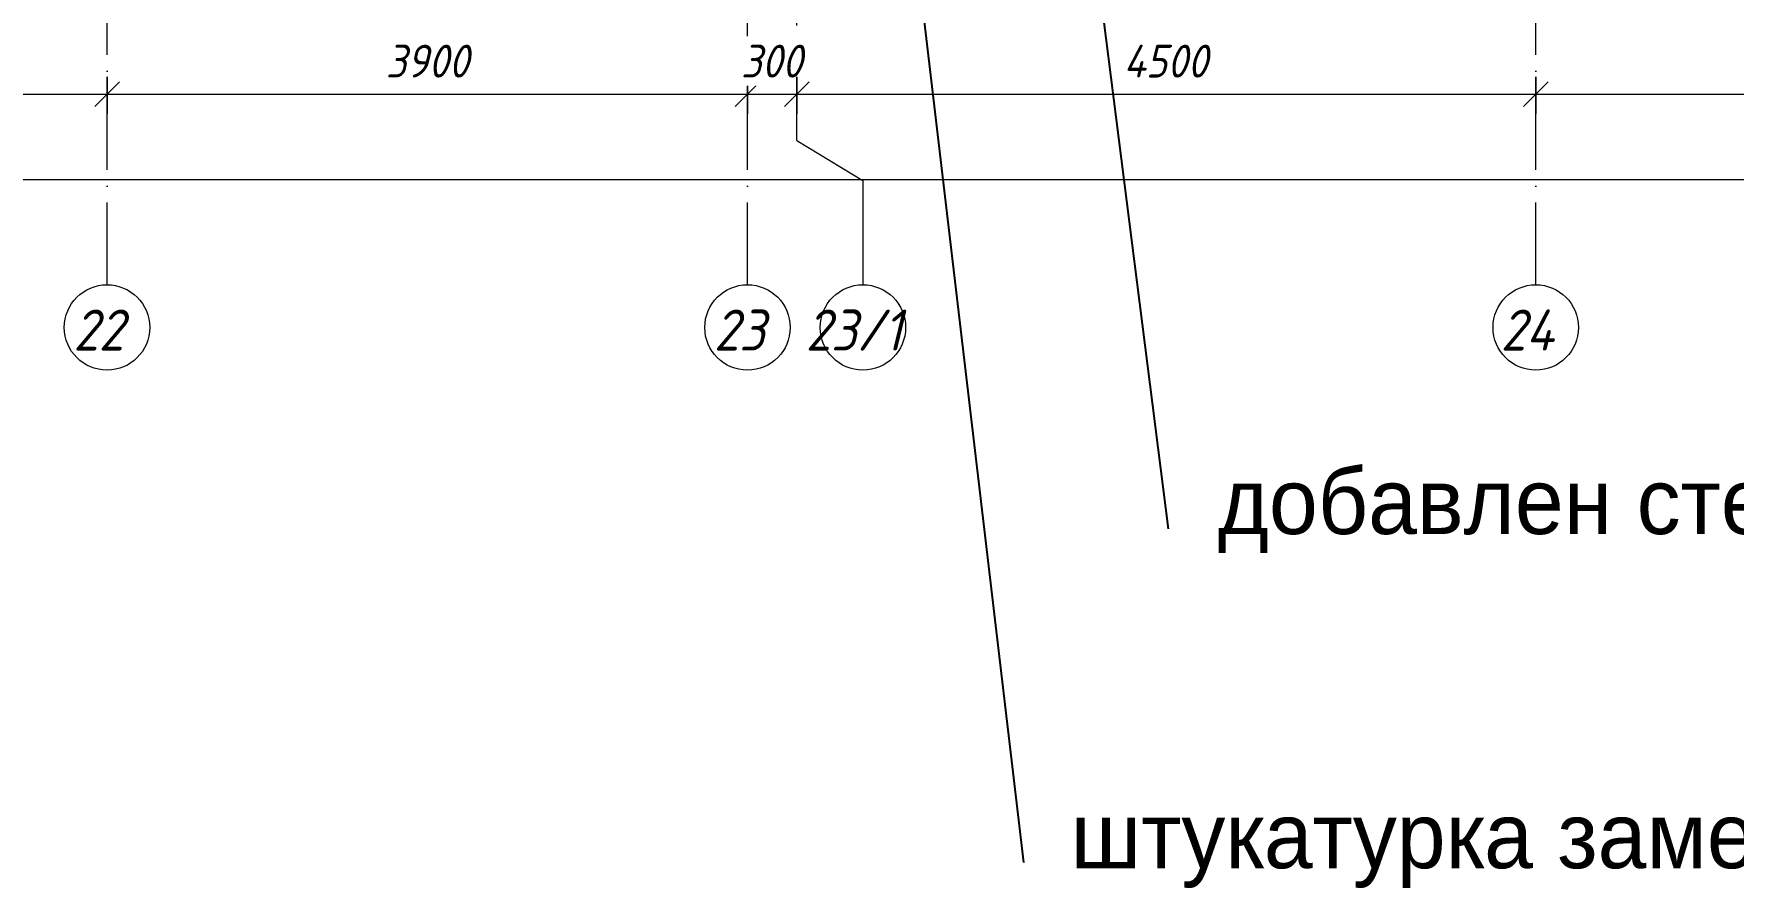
# Model space of a CAD drawing. Header units: millimetres. Extents: x 3914 to 319671, y -18248 to 19136.
# Drawn here: x 119409 to 129755, y -6228 to -1027 of the extents above; entities that cross this region are included whole.
import ezdxf

# ---------------------------------------------------------------- set-up
doc = ezdxf.new("R2010")
doc.units = ezdxf.units.MM
doc.linetypes.add('50_200_ШТРИХ_1Т_ш5_п1_п1_', pattern=[700, 500, -100, 0, -100])
for name, color, linetype, lineweight in [('A-ANNO-DIMS', 7, 'Continuous', 9), ('A-ANNO-DIMS-100', 7, 'Continuous', 9), ('Оси', 7, 'Continuous', 9), ('Оси-1', 7, '50_200_ШТРИХ_1Т_ш5_п1_п1_', 9)]:
    doc.layers.add(name, color=color, linetype=linetype, lineweight=lineweight)
doc.styles.add('ISOCPEUR_I_2', font='isocpeui.ttf', dxfattribs={"width": 0.9, "height": 250})
doc.styles.add('ISOCPEUR_I_3', font='isocpeui.ttf', dxfattribs={"width": 0.9, "height": 200})
doc.dimstyles.new('ISO-2_0_0_9К_Средний_с_подложкой', dxfattribs={"dimscale": 304.8, "dimtxt": 199.196235, "dimasz": 0.492126, "dimexe": 0.393701, "dimexo": 0, "dimgap": 0.131234, "dimtad": 1, "dimdec": 0, "dimzin": 0, "dimdsep": 46, "dimtxsty": 'ISOCPEUR_I_3', "dimblk1": 'OBLIQUE', "dimblk2": 'OBLIQUE', "dimsah": 1, "dimcen": 0.09, "dimdle": 0.393701, "dimazin": 0, "dimtfac": 1, "dimtdec": 4, "dimtix": 1, "dimtmove": 0, "dimatfit": 3, "dimfxl": 1, "dimtvp": 1, "dimtfill": 1, "dimtolj": 1, "dimtzin": 0, "dimarcsym": 2})

# ---------------------------------------------------------------- blocks, each defined once
blk = doc.blocks.new('Ось сетки - Круг_Ø6_00__ISO-2_5_0_9K_ кружки поменьше-23056867-АР2_ТР1_Фасад 1-___')
at = {"layer": 'Оси'}
blk.add_circle((110, -2814), 260, dxfattribs=at)
blk = doc.blocks.new('DIMBLOCK28-АР2_ТР1_Фасад 1-___')
at = {"layer": 'A-ANNO-DIMS-100', "transparency": 16777216}
for p, q in [((114754, -1287), (114754, -1513)), ((114754, -1393), (114754, -1287)), ((119854, -1287), (119854, -1513)), ((119854, -1393), (119854, -1287)), ((114754, -1393), (119854, -1393))]:
    blk.add_line(p, q, dxfattribs=at)
at = {"layer": 'A-ANNO-DIMS-100', "lineweight": 20, "transparency": 16777216}
for p, q in [((114754, -1393), (114829, -1318)), ((119854, -1393), (119929, -1318)), ((114754, -1393), (114679, -1468)), ((119854, -1393), (119779, -1468))]:
    blk.add_line(p, q, dxfattribs=at)
at = {"layer": 'A-ANNO-DIMS-100', "color": 0, "transparency": 16777216, "insert": (117070, -1092), "char_height": 200, "width": 560.81, "attachment_point": 1, "line_spacing_factor": 1.149209, "style": 'ISOCPEUR_I_3', "bg_fill": 3, "box_fill_scale": 1.25, "bg_fill_color": 256, "bg_fill_true_color": 13158600, "bg_fill_transparency": 0}
blk.add_mtext('5100', dxfattribs=at)
blk = doc.blocks.new('_Oblique')
at = {"color": 0, "linetype": 'ByBlock', "lineweight": -2}
blk.add_line((-0.5, -0.5), (0.5, 0.5), dxfattribs=at)
blk = doc.blocks.new('DIMBLOCK29-АР2_ТР1_Фасад 1-___')
at = {"layer": 'A-ANNO-DIMS-100', "transparency": 16777216}
for p, q in [((119854, -1287), (119854, -1513)), ((119854, -1393), (119854, -1287)), ((123754, -1287), (123754, -1513)), ((123754, -1393), (123754, -1287)), ((119854, -1393), (123754, -1393))]:
    blk.add_line(p, q, dxfattribs=at)
at = {"layer": 'A-ANNO-DIMS-100', "lineweight": 20, "transparency": 16777216}
for p, q in [((119854, -1393), (119929, -1318)), ((123754, -1393), (123829, -1318)), ((119854, -1393), (119779, -1468)), ((123754, -1393), (123679, -1468))]:
    blk.add_line(p, q, dxfattribs=at)
at = {"layer": 'A-ANNO-DIMS-100', "color": 0, "transparency": 16777216, "insert": (121551, -1092), "char_height": 200, "width": 606.78, "attachment_point": 1, "line_spacing_factor": 1.149209, "style": 'ISOCPEUR_I_3', "bg_fill": 3, "box_fill_scale": 1.25, "bg_fill_color": 256, "bg_fill_true_color": 13158600, "bg_fill_transparency": 0}
blk.add_mtext('3900', dxfattribs=at)
blk = doc.blocks.new('DIMBLOCK30-АР2_ТР1_Фасад 1-___')
at = {"layer": 'A-ANNO-DIMS-100', "transparency": 16777216}
for p, q in [((123754, -1287), (123754, -1513)), ((123754, -1393), (123754, -1287)), ((124054, -1287), (124054, -1513)), ((124054, -1393), (124054, -1287)), ((123754, -1393), (124054, -1393))]:
    blk.add_line(p, q, dxfattribs=at)
at = {"layer": 'A-ANNO-DIMS-100', "lineweight": 20, "transparency": 16777216}
for p, q in [((123754, -1393), (123829, -1318)), ((124054, -1393), (124129, -1318)), ((123754, -1393), (123679, -1468)), ((124054, -1393), (123979, -1468))]:
    blk.add_line(p, q, dxfattribs=at)
at = {"layer": 'A-ANNO-DIMS-100', "color": 0, "transparency": 16777216, "insert": (123714, -1092), "char_height": 200, "width": 455.09, "attachment_point": 1, "line_spacing_factor": 1.149209, "style": 'ISOCPEUR_I_3', "bg_fill": 3, "box_fill_scale": 1.25, "bg_fill_color": 256, "bg_fill_true_color": 13158600, "bg_fill_transparency": 0}
blk.add_mtext('300', dxfattribs=at)
blk = doc.blocks.new('DIMBLOCK31-АР2_ТР1_Фасад 1-___')
at = {"layer": 'A-ANNO-DIMS-100', "transparency": 16777216}
for p, q in [((124054, -1287), (124054, -1513)), ((124054, -1393), (124054, -1287)), ((128554, -1287), (128554, -1513)), ((128554, -1393), (128554, -1287)), ((124054, -1393), (128554, -1393))]:
    blk.add_line(p, q, dxfattribs=at)
at = {"layer": 'A-ANNO-DIMS-100', "lineweight": 20, "transparency": 16777216}
for p, q in [((124054, -1393), (124129, -1318)), ((128554, -1393), (128629, -1318)), ((124054, -1393), (123979, -1468)), ((128554, -1393), (128479, -1468))]:
    blk.add_line(p, q, dxfattribs=at)
at = {"layer": 'A-ANNO-DIMS-100', "color": 0, "transparency": 16777216, "insert": (126043, -1092), "char_height": 200, "width": 625.17, "attachment_point": 1, "line_spacing_factor": 1.149209, "style": 'ISOCPEUR_I_3', "bg_fill": 3, "box_fill_scale": 1.25, "bg_fill_color": 256, "bg_fill_true_color": 13158600, "bg_fill_transparency": 0}
blk.add_mtext('4500', dxfattribs=at)
blk = doc.blocks.new('DIMBLOCK32-АР2_ТР1_Фасад 1-___')
at = {"layer": 'A-ANNO-DIMS-100', "transparency": 16777216}
for p, q in [((128554, -1287), (128554, -1513)), ((128554, -1393), (128554, -1287)), ((132054, -1287), (132054, -1513)), ((132054, -1393), (132054, -1287)), ((128554, -1393), (132054, -1393))]:
    blk.add_line(p, q, dxfattribs=at)
at = {"layer": 'A-ANNO-DIMS-100', "lineweight": 20, "transparency": 16777216}
for p, q in [((128554, -1393), (128629, -1318)), ((132054, -1393), (132129, -1318)), ((128554, -1393), (128479, -1468)), ((132054, -1393), (131979, -1468))]:
    blk.add_line(p, q, dxfattribs=at)
at = {"layer": 'A-ANNO-DIMS-100', "color": 0, "transparency": 16777216, "insert": (130051, -1092), "char_height": 200, "width": 606.78, "attachment_point": 1, "line_spacing_factor": 1.149209, "style": 'ISOCPEUR_I_3', "bg_fill": 3, "box_fill_scale": 1.25, "bg_fill_color": 256, "bg_fill_true_color": 13158600, "bg_fill_transparency": 0}
blk.add_mtext('3500', dxfattribs=at)
blk = doc.blocks.new('DIMBLOCK42-АР2_ТР1_Фасад 1-___')
at = {"layer": 'A-ANNO-DIMS-100', "transparency": 16777216}
for p, q in [((39304, -1807), (39304, -2033)), ((39304, -1913), (39304, -1807)), ((164204, -1807), (164204, -2033)), ((164204, -1913), (164204, -1807)), ((39184, -1913), (164324, -1913))]:
    blk.add_line(p, q, dxfattribs=at)
at = {"layer": 'A-ANNO-DIMS-100', "lineweight": 20, "transparency": 16777216}
for p, q in [((39304, -1913), (39379, -1838)), ((164204, -1913), (164279, -1838)), ((39304, -1913), (39229, -1988)), ((164204, -1913), (164129, -1988))]:
    blk.add_line(p, q, dxfattribs=at)
at = {"layer": 'A-ANNO-DIMS-100', "color": 0, "transparency": 16777216, "insert": (101386, -1611), "char_height": 200, "width": 882.59, "attachment_point": 1, "line_spacing_factor": 1.149209, "style": 'ISOCPEUR_I_3', "bg_fill": 3, "box_fill_scale": 1.25, "bg_fill_color": 256, "bg_fill_true_color": 13158600, "bg_fill_transparency": 0}
blk.add_mtext('124900', dxfattribs=at)

msp = doc.modelspace()

# ---------------------------------------------------------------- linework, layer by layer
at = {"layer": 'Оси'}
for p, q in [((124053.7, -1674.9), (124456.3, -1918.6)), ((124456.3, -1918.6), (124456.3, -2553.6))]:
    msp.add_line(p, q, dxfattribs=at)
at = {"layer": 'Оси-1'}
for p, q in [((119853.7, -2553.6), (119853.7, 0)), ((123753.7, -2553.6), (123753.7, 0)), ((124053.7, -1674.9), (124053.7, 0)), ((128553.7, -2553.6), (128553.7, 0))]:
    msp.add_line(p, q, dxfattribs=at)

# ---------------------------------------------------------------- block references
at = {"layer": 'Оси'}
for p in [(119743.7, 0), (123643.7, 0), (124346.3, 0), (128443.7, 0)]:
    msp.add_blockref('Ось сетки - Круг_Ø6_00__ISO-2_5_0_9K_ кружки поменьше-23056867-АР2_ТР1_Фасад 1-___', p, dxfattribs=at)

# ---------------------------------------------------------------- texts
at = {"color": 1, "char_height": 400, "attachment_point": 1}
for s, insert in [('добавлен стемалит ral 7016', (126616.9, -3672)), ('штукатурка заменена на металлокассеты ral 7016', (125721.9, -5707))]:
    msp.add_mtext_dynamic_manual_height_columns(s, width=24683, gutter_width=1, heights=[0], dxfattribs=dict(at, insert=insert))
at = {"layer": 'Оси', "char_height": 250, "attachment_point": 1, "style": 'ISOCPEUR_I_2'}
for s, insert, width in [('22', (119648.7, -2704.8), 404.05), ('23', (123548.7, -2704.8), 404.05), ('23/1', (124108.3, -2704.8), 750.379), ('24', (128339.7, -2704.8), 425.696)]:
    msp.add_mtext(s, dxfattribs=dict(at, insert=insert, width=width))

# ---------------------------------------------------------------- next in the draw order: dimensions: what is measured, and where the dimension line sits
at = {"layer": 'A-ANNO-DIMS'}
dim = msp.add_linear_dim(base=(119853.7, -1393.1), p1=(114753.7, -1287), p2=(119853.7, -1287), dimstyle='ISO-2_0_0_9К_Средний_с_подложкой', override={"dimpost": '<>', "dimfxl": 5100}, dxfattribs=at)
dim.commit()
dim.dimension.update_dxf_attribs({"geometry": 'DIMBLOCK28-АР2_ТР1_Фасад 1-___', "text_midpoint": (117303.7, -1253.1)})

# ---------------------------------------------------------------- next in the draw order: dimensions: what is measured, and where the dimension line sits
dim = msp.add_linear_dim(base=(123753.7, -1393.1), p1=(119853.7, -1287), p2=(123753.7, -1287), dimstyle='ISO-2_0_0_9К_Средний_с_подложкой', override={"dimpost": '<>', "dimfxl": 3900}, dxfattribs=at)
dim.commit()
dim.dimension.update_dxf_attribs({"geometry": 'DIMBLOCK29-АР2_ТР1_Фасад 1-___', "text_midpoint": (121803.7, -1253.1)})

# ---------------------------------------------------------------- next in the draw order: dimensions: what is measured, and where the dimension line sits
dim = msp.add_linear_dim(base=(124053.7, -1393.1), p1=(123753.7, -1287), p2=(124053.7, -1287), dimstyle='ISO-2_0_0_9К_Средний_с_подложкой', override={"dimpost": '<>', "dimfxl": 300}, dxfattribs=at)
dim.commit()
dim.dimension.update_dxf_attribs({"geometry": 'DIMBLOCK30-АР2_ТР1_Фасад 1-___', "text_midpoint": (123903.7, -1253.1)})

# ---------------------------------------------------------------- next in the draw order: dimensions: what is measured, and where the dimension line sits
dim = msp.add_linear_dim(base=(128553.7, -1393.1), p1=(124053.7, -1287), p2=(128553.7, -1287), dimstyle='ISO-2_0_0_9К_Средний_с_подложкой', override={"dimpost": '<>', "dimfxl": 4500}, dxfattribs=at)
dim.commit()
dim.dimension.update_dxf_attribs({"geometry": 'DIMBLOCK31-АР2_ТР1_Фасад 1-___', "text_midpoint": (126303.7, -1253.1)})

# ---------------------------------------------------------------- next in the draw order: dimensions: what is measured, and where the dimension line sits
dim = msp.add_linear_dim(base=(132053.7, -1393.1), p1=(128553.7, -1287), p2=(132053.7, -1287), dimstyle='ISO-2_0_0_9К_Средний_с_подложкой', override={"dimpost": '<>', "dimfxl": 3500}, dxfattribs=at)
dim.commit()
dim.dimension.update_dxf_attribs({"geometry": 'DIMBLOCK32-АР2_ТР1_Фасад 1-___', "text_midpoint": (130303.7, -1253.1)})

# ---------------------------------------------------------------- next in the draw order: dimensions: what is measured, and where the dimension line sits
dim = msp.add_linear_dim(base=(164203.7, -1912.7), p1=(39303.7, -1806.6), p2=(164203.7, -1806.6), dimstyle='ISO-2_0_0_9К_Средний_с_подложкой', override={"dimpost": '<>', "dimfxl": 124899.999966}, dxfattribs=at)
dim.commit()
dim.dimension.update_dxf_attribs({"geometry": 'DIMBLOCK42-АР2_ТР1_Фасад 1-___', "text_midpoint": (101753.7, -1772.7)})

# ---------------------------------------------------------------- next in the draw order: linework, layer by layer
at = {"color": 1}
for p, q in [((124297.8, 3548), (125435, -6073)), ((125420.8, 2996), (126315, -4040))]:
    msp.add_line(p, q, dxfattribs=at)

doc.saveas('drawing.dxf')
